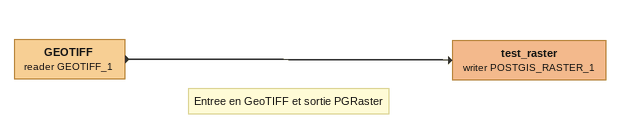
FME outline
Note: Entree en GeoTIFF et sortie PGRaster
GEOTIFF (reader GEOTIFF_1)
    -> test_raster (writer POSTGIS_RASTER_1)
test_raster (writer POSTGIS_RASTER_1)
